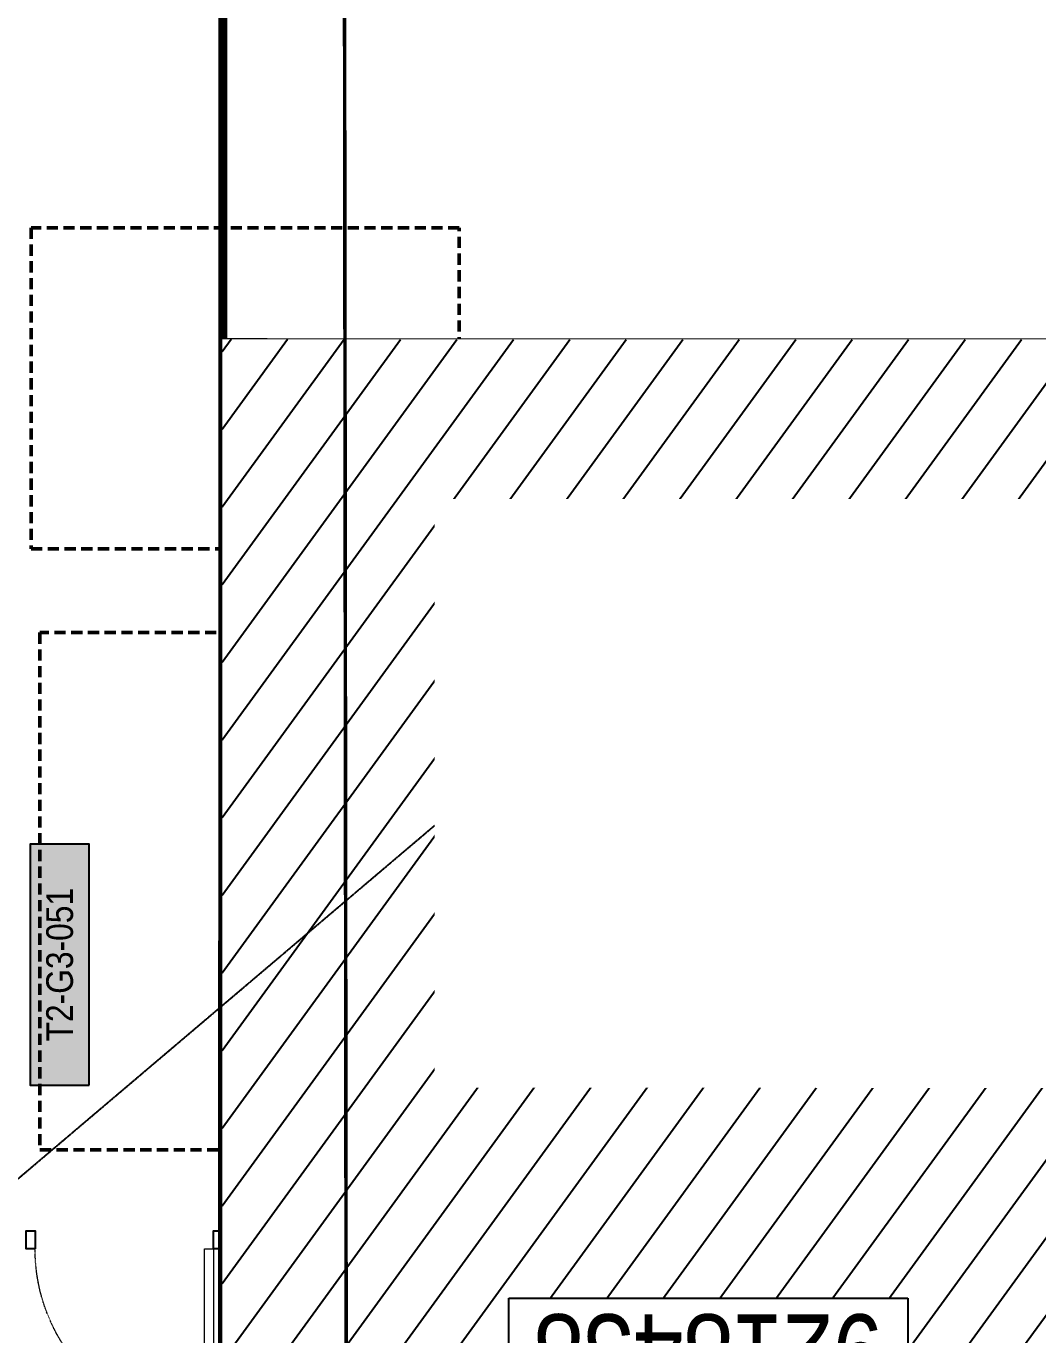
# Model space of a CAD drawing. Header units: centimetres. Extents: x -6122352 to 7132207, y -1694241 to 1947892.
# Drawn here: x 91573 to 97244, y -95548 to -88209 of the extents above; entities that cross this region are included whole.
import ezdxf
from ezdxf.enums import TextEntityAlignment as Align
from ezdxf.xclip import XClip

# ---------------------------------------------------------------- set-up
doc = ezdxf.new("R2010")
doc.units = ezdxf.units.CM
doc.header["$MEASUREMENT"] = 0
doc.header["$XCLIPFRAME"] = 2
for name, pattern in [('23585-XR-AR-END-GROUND FLOOR$0$XR-END-GROUND FLOOR PLAN$0$HIDDEN2', [0.1875, 0.125, -0.0625]), ('DASHED2', [0.375, 0.25, -0.125]), ('XR-AR-END-SETTING OUT PLAN$0$23261-XR-AR-SI-GF$0$HIDDEN', [0.375, 0.25, -0.125]), ('XR-AR-END-SETTING OUT PLAN$0$23585-XR-AR-END-GROUND FLOOR$0$23261-XR-AR-SI-GF$0$HIDDEN', [0.375, 0.25, -0.125]), ('XR-AR-END-SETTING OUT PLAN$0$23585-XR-AR-END-GROUND FLOOR$0$945-4P-1-101-GROUND FLOOR PLAN$0$XR-MIDDLE-GROUND FLOOR PLAN$0$HIDDEN2', [0.1875, 0.125, -0.0625]), ('XR-AR-END-SETTING OUT PLAN$0$23585-XR-AR-END-GROUND FLOOR$0$XR-END-GROUND FLOOR PLAN$0$HIDDEN2', [0.1875, 0.125, -0.0625]), ('XR-AR-END-SETTING OUT PLAN$0$23585-XR-AR-END-GROUND FLOOR$0$XR-END-GROUND FLOOR PLAN$0$xf_6a1$0$DASHED', [0.75, 0.5, -0.25])]:
    doc.linetypes.add(name, pattern=pattern)
for name, color, linetype in [('00-MI-DIM', 7, 'Continuous'), ('23585-XR-AR-BOUNDARY WALLS AND SETBACKS$0$setback', 7, 'XR-AR-END-SETTING OUT PLAN$0$23261-XR-AR-SI-GF$0$HIDDEN'), ('@MI-REF LAYER', 7, 'Continuous'), ('B_TH_4', 7, 'Continuous'), ('PANEL-TAGS', 7, 'Continuous'), ('XR-AR-END-SETTING OUT PLAN$0$23585-XR-AR-END-GROUND FLOOR$0$A-Flor-Strs', 1, 'Continuous')]:
    doc.layers.add(name, color=color, linetype=linetype)
doc.layers.add('08-Compound Wall-3', color=5, linetype='Continuous', lineweight=25, true_color=0x0000ff)
for name, color, linetype, lineweight in [('23585-XR-AR-END-GROUND FLOOR$0$A-LOVR-PLAN', 251, 'Continuous', 9), ('@ Foundations', 4, 'DASHED2', 50), ('A-ANNO-TEXT', 3, 'Continuous', 25), ('XR-AR-END-SETTING OUT PLAN$0$23585-XR-AR-END-GROUND FLOOR$0$A-DOOR-FULL', 1, 'Continuous', 9), ('XR-AR-END-SETTING OUT PLAN$0$23585-XR-AR-END-GROUND FLOOR$0$A-EQUP-KITN-PLAN', 202, 'Continuous', 9), ('XR-AR-END-SETTING OUT PLAN$0$23585-XR-AR-END-GROUND FLOOR$0$A-FLOR-OVHD', 9, 'XR-AR-END-SETTING OUT PLAN$0$23585-XR-AR-END-GROUND FLOOR$0$23261-XR-AR-SI-GF$0$HIDDEN', 15), ('XR-AR-END-SETTING OUT PLAN$0$23585-XR-AR-END-GROUND FLOOR$0$A-GLAZ-SILL', 8, 'Continuous', 5), ('XR-AR-END-SETTING OUT PLAN$0$23585-XR-AR-END-GROUND FLOOR$0$A-GLAZ-WNDO', 232, 'Continuous', 9), ('XR-AR-END-SETTING OUT PLAN$0$23585-XR-AR-END-GROUND FLOOR$0$A-LOVR-PLAN', 111, 'Continuous', 9), ('XR-AR-END-SETTING OUT PLAN$0$23585-XR-AR-END-GROUND FLOOR$0$A-WALL', 7, 'Continuous', 30), ('XR-AR-END-SETTING OUT PLAN$0$23585-XR-AR-END-GROUND FLOOR$0$A-WALL-FNSH', 9, 'Continuous', 5), ('XR-AR-END-SETTING OUT PLAN$0$23585-XR-AR-END-GROUND FLOOR$0$S-COLS', 51, 'Continuous', 40), ('XR-AR-END-SETTING OUT PLAN$0$23585-XR-AR-END-GROUND FLOOR$0$S-COLS-PATT', 8, 'Continuous', 5)]:
    doc.layers.add(name, color=color, linetype=linetype, lineweight=lineweight)
doc.styles.add('PANELTAG_STYLE', font='arial.ttf')
doc.styles.get("Standard").update_dxf_attribs({"font": 'arial.ttf'})
doc.styles.add('Xref group 33-41$0$Overall SOP Plan$0$LAC-609-NG10-1-XREF-GRID-125SC$0$GRID-DIM-NO', font='arial.ttf', dxfattribs={"width": 0.8})
doc.dimstyles.new('LEADER', dxfattribs={"dimtxt": 0.18, "dimasz": 0.25, "dimexe": 0.18, "dimexo": 0.0625, "dimgap": 0.09, "dimtad": 0, "dimtih": 1, "dimtoh": 1, "dimdec": 4, "dimzin": 0, "dimdsep": 46, "dimtxsty": 'Standard', "dimblk": 'DOT', "dimcen": 0.09, "dimadec": 0, "dimazin": 0, "dimtfac": 1, "dimtdec": 4, "dimtofl": 0, "dimtmove": 0, "dimatfit": 3, "dimldrblk": 'DOT', "dimfxl": 1, "dimtolj": 1, "dimtzin": 0, "dimarcsym": 0})

# ---------------------------------------------------------------- blocks, each defined once
blk = doc.blocks.new('23585-XR-AR-BOUNDARY WALLS AND SETBACKS')
at = {"layer": '23585-XR-AR-BOUNDARY WALLS AND SETBACKS$0$setback', "ltscale": 40, "const_width": 0.05}
blk.add_lwpolyline([(496532.0673623674, 2768893.95391039), (496532.1686264705, 2768894.064425312), (496536.2220017799, 2768898.488198366), (496540.2756266847, 2768902.912025546), (496544.3290017809, 2768907.335798366), (496548.382401789, 2768911.759598364), (496552.4358017773, 2768916.183398364), (496556.5893923498, 2768920.716433185), (496542.2115776765, 2768933.889312271), (496538.0586421989, 2768929.356943275), (496534.0052491076, 2768924.933150815), (496529.9518491079, 2768920.509350816), (496525.8982013824, 2768916.085698731), (496521.844849108, 2768911.661950815), (496517.6903034673, 2768907.127653947), (496532.0673623674, 2768893.95391039)], dxfattribs=at)
blk = doc.blocks.new('A$C9d9485f6')
at = {"layer": 'A-ANNO-TEXT', "rotation": 312.4881850805905}
blk.add_blockref('23585-XR-AR-BOUNDARY WALLS AND SETBACKS', (-2377088.534775567, -1504219.252137818), dxfattribs=at)
blk = doc.blocks.new('*U35')
for points in [[(91, -5.684341886080801e-14), (41, -5.684341886080801e-14), (41, 1021), (91, 1021)], [(0, 0), (38, -5.684341886080801e-14), (38, -50), (50, -50), (50, -249.999999999997), (0, -249.999999999997)], [(1100, 2.842170943040401e-14), (1062, -2.842170943040401e-14), (1062, -49.99999999999997), (1050, -49.99999999999997), (1050, -249.999999999997), (1100, -249.999999999997)]]:
    blk.add_lwpolyline(points, close=True)
at = {"color": 8, "linetype": 'XR-AR-END-SETTING OUT PLAN$0$23585-XR-AR-END-GROUND FLOOR$0$XR-END-GROUND FLOOR PLAN$0$HIDDEN2'}
blk.add_arc((41, -5.684341886080801e-14), 1021, 1.594950045944486e-15, 90, dxfattribs=at)
at = {"layer": 'XR-AR-END-SETTING OUT PLAN$0$23585-XR-AR-END-GROUND FLOOR$0$A-GLAZ-SILL', "linetype": 'XR-AR-END-SETTING OUT PLAN$0$23585-XR-AR-END-GROUND FLOOR$0$945-4P-1-101-GROUND FLOOR PLAN$0$XR-MIDDLE-GROUND FLOOR PLAN$0$HIDDEN2', "ltscale": 3}
blk.add_lwpolyline([(0, 0), (1100, 0), (1100, -249.999999999997), (0, -249.999999999997)], close=True, dxfattribs=at)
blk = doc.blocks.new('*U37')
for points in [[(91, -5.684341886080801e-14), (41, -5.684341886080801e-14), (41, 1021), (91, 1021)], [(0, 0), (38, -5.684341886080801e-14), (38, -50), (50, -50), (50, -109.9999999801787), (0, -109.9999999801787)], [(1100, 2.842170943040401e-14), (1062, -2.842170943040401e-14), (1062, -49.99999999999997), (1050, -49.99999999999997), (1050, -109.9999999801786), (1100, -109.9999999801786)]]:
    blk.add_lwpolyline(points, close=True)
at = {"color": 8, "linetype": 'XR-AR-END-SETTING OUT PLAN$0$23585-XR-AR-END-GROUND FLOOR$0$XR-END-GROUND FLOOR PLAN$0$HIDDEN2'}
blk.add_arc((41, -5.684341886080801e-14), 1021, 1.594950045944486e-15, 90, dxfattribs=at)
at = {"layer": 'XR-AR-END-SETTING OUT PLAN$0$23585-XR-AR-END-GROUND FLOOR$0$A-GLAZ-SILL', "linetype": 'XR-AR-END-SETTING OUT PLAN$0$23585-XR-AR-END-GROUND FLOOR$0$945-4P-1-101-GROUND FLOOR PLAN$0$XR-MIDDLE-GROUND FLOOR PLAN$0$HIDDEN2', "ltscale": 3}
blk.add_lwpolyline([(0, 0), (1100, 0), (1100, -109.9999999801786), (0, -109.9999999801786)], close=True, dxfattribs=at)
blk = doc.blocks.new('*U129')
for points in [[(91, -5.684341886080801e-14), (41, -5.684341886080801e-14), (41, 1021), (91, 1021)], [(0, 0), (38, -5.684341886080801e-14), (38, -50), (50, -50), (50, -122.2222222027232), (0, -122.2222222027232)], [(1100, 2.842170943040401e-14), (1062, -2.842170943040401e-14), (1062, -49.99999999999997), (1050, -49.99999999999997), (1050, -122.2222222027231), (1100, -122.2222222027231)]]:
    blk.add_lwpolyline(points, close=True)
at = {"color": 8, "linetype": 'XR-AR-END-SETTING OUT PLAN$0$23585-XR-AR-END-GROUND FLOOR$0$XR-END-GROUND FLOOR PLAN$0$HIDDEN2'}
blk.add_arc((41, -5.684341886080801e-14), 1021, 1.594950045944486e-15, 90, dxfattribs=at)
at = {"layer": 'XR-AR-END-SETTING OUT PLAN$0$23585-XR-AR-END-GROUND FLOOR$0$A-GLAZ-SILL', "linetype": 'XR-AR-END-SETTING OUT PLAN$0$23585-XR-AR-END-GROUND FLOOR$0$945-4P-1-101-GROUND FLOOR PLAN$0$XR-MIDDLE-GROUND FLOOR PLAN$0$HIDDEN2', "ltscale": 3}
blk.add_lwpolyline([(0, 0), (1100, 0), (1100, -122.2222222027231), (0, -122.2222222027231)], close=True, dxfattribs=at)
blk = doc.blocks.new('XR-AR-END-SETTING OUT PLAN$0$23585-XR-AR-END-GROUND FLOOR$0$XR-END-GROUND FLOOR PLAN$0$A$C45491A9B')
blk.add_lwpolyline([(-50, 0), (0, 0), (0, 1000), (-50, 1000)], close=True)
at = {"color": 8, "linetype": 'XR-AR-END-SETTING OUT PLAN$0$23585-XR-AR-END-GROUND FLOOR$0$XR-END-GROUND FLOOR PLAN$0$HIDDEN2'}
blk.add_arc((0, -4.547473508864641e-13), 1000, 90, 180, dxfattribs=at)
blk = doc.blocks.new('XR-AR-END-SETTING OUT PLAN$0$23585-XR-AR-END-GROUND FLOOR$0$A$C75a8815d')
at = {"layer": 'XR-AR-END-SETTING OUT PLAN$0$23585-XR-AR-END-GROUND FLOOR$0$S-COLS', "color": 252, "lineweight": 30}
for points in [[(-0.02841067314147949, 3499.999932765961), (-0.02841019630432129, 2699.999933242798), (249.9715893268585, 2699.999932765961), (249.9715902805328, 3499.999933004379)], [(3.814697265625e-06, 0.001664876937866211), (3.814697265625e-06, 550.001665353775), (250.0000038146973, 550.0016646385193), (250.0000038146973, 0.001665115356445312)]]:
    blk.add_lwpolyline(points, close=True, dxfattribs=at)
blk = doc.blocks.new('23585-XR-AR-END-GROUND FLOOR$0$XR-END-GROUND FLOOR PLAN$0$A$C45491A9B')
blk.add_lwpolyline([(-50, 0), (0, 0), (0, 1000), (-50, 1000)], close=True)
at = {"color": 8, "linetype": '23585-XR-AR-END-GROUND FLOOR$0$XR-END-GROUND FLOOR PLAN$0$HIDDEN2'}
blk.add_arc((0, -4.547473508864641e-13), 1000, 90, 180, dxfattribs=at)
blk = doc.blocks.new('XR-AR-END-SETTING OUT PLAN')
at = {"layer": '08-Compound Wall-3'}
for points in [[(1950.044146533911, 10600.00060864944), (1900.044146533911, 10600.00060864944), (1900.044145320485, 10500.00060864944), (1950.044146842208, 10500.00060864944)], [(3000.044145816123, 10600.00056898237), (2950.044145816123, 10600.00056898237), (2950.044144602697, 10500.00056898237), (3000.04414612442, 10500.00056898237)]]:
    blk.add_lwpolyline(points, close=True, dxfattribs=at)
at = {"layer": 'XR-AR-END-SETTING OUT PLAN$0$23585-XR-AR-END-GROUND FLOOR$0$A-EQUP-KITN-PLAN', "color": 8, "linetype": 'XR-AR-END-SETTING OUT PLAN$0$23585-XR-AR-END-GROUND FLOOR$0$XR-END-GROUND FLOOR PLAN$0$xf_6a1$0$DASHED'}
blk.add_line((5650.107175782323, 10900.00331449509), (3850.106041803956, 10900.00036239624), dxfattribs=at)
at = {"layer": 'XR-AR-END-SETTING OUT PLAN$0$23585-XR-AR-END-GROUND FLOOR$0$A-FLOR-OVHD', "color": 8, "ltscale": 5}
for p, q in [((3250.106041446328, 11000.02068042755), (3750.106041744351, 10499.99855422974)), ((3750.106041803956, 10999.99855422974), (3250.106041803956, 10499.99855327606)), ((4150.149359419942, 9210.30683708191), (3250.158987239003, 9610.350899219513)), ((3250.158987298608, 9210.306836605072), (4150.149360194802, 9610.350899219513))]:
    blk.add_line(p, q, dxfattribs=at)
at = {"layer": 'XR-AR-END-SETTING OUT PLAN$0$23585-XR-AR-END-GROUND FLOOR$0$A-FLOR-OVHD', "color": 8}
blk.add_line((3200.106140449643, 10249.99855422974), (3200.106631532311, 8999.99834060669), dxfattribs=at)
at = {"layer": 'XR-AR-END-SETTING OUT PLAN$0$23585-XR-AR-END-GROUND FLOOR$0$A-FLOR-OVHD', "color": 8, "ltscale": 5}
blk.add_lwpolyline([(3250.158987298608, 9210.306836605072), (4150.149359419942, 9210.30683708191), (4150.149360194802, 9610.350899219513), (3250.158987239003, 9610.350899219513)], close=True, dxfattribs=at)
at = {"layer": 'XR-AR-END-SETTING OUT PLAN$0$23585-XR-AR-END-GROUND FLOOR$0$A-Flor-Strs', "color": 8}
for p, q in [((3000.102111771703, 10249.9985537529), (3000.102079167962, 8999.993498325348)), ((3300.102112427354, 10249.99855422974), (3300.102079108357, 8999.99349784851)), ((3300.102093592286, 9549.99603509903), (3171.357380345464, 9681.451865673065)), ((3000.102095738053, 9549.996026039124), (3300.102093592286, 9549.99603509903)), ((3300.102093592286, 9549.99603509903), (3171.35738016665, 9418.540202617645))]:
    blk.add_line(p, q, dxfattribs=at)
at = {"layer": 'XR-AR-END-SETTING OUT PLAN$0$23585-XR-AR-END-GROUND FLOOR$0$A-GLAZ-SILL', "color": 8}
blk.add_line((3250.100986972451, 6049.997144699097), (3250.10133947432, 8199.998291492462), dxfattribs=at)
at = {"layer": 'XR-AR-END-SETTING OUT PLAN$0$23585-XR-AR-END-GROUND FLOOR$0$A-GLAZ-WNDO', "color": 8}
for p, q in [((3000.101339235902, 8199.998291015625), (3000.101339116693, 8149.998291015625)), ((3150.101339295506, 8149.998290538788), (3000.101339116693, 8149.998291015625)), ((3150.100986912847, 6099.997143745422), (3150.101339116693, 8199.998291015625)), ((3150.101339116693, 8199.998291015625), (3150.101339295506, 8149.998290538788)), ((3000.101213410497, 7447.998108863831), (3000.101213350892, 7497.998109340668)), ((3000.101213350892, 7497.998109340668), (3150.101213827729, 7497.998108386993)), ((3150.101213827729, 7497.998108386993), (3150.101213887334, 7447.998108863831)), ((3150.101213887334, 7447.998108863831), (3000.101213410497, 7447.998108863831)), ((3000.100987270474, 6746.998107910156), (3000.100986436009, 6796.998108863831)), ((3000.100986436009, 6796.998108863831), (3150.100987270474, 6796.998108863831)), ((3150.100987270474, 6796.998108863831), (3150.100986376405, 6746.998108863831)), ((3150.100986376405, 6746.998108863831), (3000.100987270474, 6746.998107910156)), ((3000.100986972451, 6049.997144699097), (3000.100986972451, 6099.997144699097)), ((3000.100986972451, 6099.997144699097), (3150.100986912847, 6099.997143745422)), ((3150.100986912847, 6099.997143745422), (3150.100987151265, 6049.997144699097)), ((3000.100986972451, 6049.997144699097), (3250.100986972451, 6049.997144699097))]:
    blk.add_line(p, q, dxfattribs=at)
for points in [[(3000.101213350892, 7497.998109340668), (3000.101339116693, 8149.998291015625)], [(3250.122793927789, 8199.997313976288), (3000.101339235902, 8199.998291015625)], [(3050.101339116693, 8149.998291015625), (3050.101213350892, 7497.998108863831)], [(3000.100986972451, 6099.997144699097), (3000.101213410497, 7447.998108863831)], [(3050.101213291287, 7447.998109340668), (3050.100986912847, 6796.998107910156)], [(3050.100986853242, 6746.998108386993), (3050.1009863168, 6099.997145175934)]]:
    blk.add_lwpolyline(points, dxfattribs=at)
at = {"layer": 'XR-AR-END-SETTING OUT PLAN$0$23585-XR-AR-END-GROUND FLOOR$0$A-LOVR-PLAN', "color": 8}
blk.add_lwpolyline([(1900.100967183709, 10600.00063562393), (1900.100967362523, 10500.00063371658)], dxfattribs=at)
for points in [[(1950.100967422128, 10600.00060844421), (1900.100967302918, 10600.00060892105), (1900.100966289639, 10500.00060892105), (1950.100967779756, 10500.00060939789)], [(3000.100967124104, 10600.00057029724), (2950.10096617043, 10600.0005698204), (2950.100965276361, 10500.00057029724), (3000.100966647267, 10500.0005698204)]]:
    blk.add_lwpolyline(points, close=True, dxfattribs=at)
at = {"layer": 'XR-AR-END-SETTING OUT PLAN$0$23585-XR-AR-END-GROUND FLOOR$0$A-WALL', "color": 8}
for points in [[(9250.102083459496, 6650.001490592957), (9050.100989297032, 6650.001235485077), (9050.10098965466, 8750.000639915466), (6850.11106570065, 8750.002635478973), (6850.111066058278, 8700.0026679039), (6750.111065879464, 8700.002668380737), (6750.111065879464, 8750.000871658325), (6650.111065939069, 8750.000871658325), (6650.111065283418, 8850.002022743225), (6950.111065164208, 8850.002250671387), (6950.111065879464, 8899.99970960617), (7050.111065879464, 8899.99970817566), (7050.11106570065, 8850.002797603607), (9050.099628582597, 8850.000640392303), (9050.10098899901, 10349.9981546402), (7050.11106581986, 10349.99975156784), (7050.111065998673, 9799.999710083008), (6950.11106570065, 9799.999708652496), (6950.112433806062, 10550.00580835342), (7050.108891561627, 10550.00580835342), (7050.104876235127, 10449.99988079071), (9050.099116638303, 10449.9981546402), (9049.948119357228, 19523.36598014832), (9249.950268521905, 19523.36597967148)], [(5650.105998054147, 10500.00084495544), (5750.106065586209, 10500.00084400177), (5750.107102289796, 11300.00188541412), (5650.107101693749, 11300.00188589096)], [(4790.1072358042, 8749.999267578125), (3250.101112738252, 8749.997854709625), (3250.123472645879, 8199.998291492462), (3000.123275354505, 8199.998291015625), (3000.100934281945, 8999.998242855072), (4540.107388034463, 8999.998847484589), (4540.107358470559, 9049.998554706573), (4790.107358232141, 9049.99855518341)], [(5650.11106570065, 8750.000054359436), (4790.107256367803, 8749.999291419983), (4790.107256188989, 8850.000108718872), (5650.111065641046, 8850.001082897186)], [(3250.12934859097, 5750.006791114807), (3250.100409820676, 5750.006854534149), (3250.100986972451, 6049.997144699097), (3000.129348531365, 6049.997144699097), (3000.129348650575, 5499.999974727631), (3250.129348769784, 5500.006791591644)], [(3250.129348710179, 5499.998108386993), (7760.105232134461, 5500.00174665451), (7760.105232253671, 5750.00045633316), (3250.129348531365, 5749.997789859772)]]:
    blk.add_lwpolyline(points, close=True, dxfattribs=at)
for points in [[(3850.106042101979, 10500.01968860626), (5750.107330158353, 10500.00084400177), (5750.107415214181, 10250.00188541412), (4790.107357934117, 10249.9985537529), (4790.107358291745, 10149.99855566025), (4540.107357993722, 10149.99855566025), (4540.10735835135, 10249.9985537529), (3000.102095916867, 10249.99855327606), (3000.102079048753, 11999.99910259247), (3250.104392960668, 11999.99910163879), (3250.104392841458, 11100.02067995071), (3850.106042161584, 11100.02068090439), (3850.10604198277, 10499.99947547913)], [(3750.106041803956, 10700.02068090439), (3750.106041803956, 10999.99855422974), (3450.106041863561, 11000.02068042755), (3250.106041446328, 11000.02068042755), (3250.106041803956, 10499.99855327606), (3750.106041744351, 10499.99855422974), (3750.106041803956, 10700.02068090439)], [(7050.107981041074, 10449.99988079071), (7050.11106581986, 10349.99975156784)], [(6750.111065879464, 7650.002737045288), (6750.111066058278, 7800.0026679039), (6850.11106570065, 7800.002666950226), (6850.11106581986, 7750.002600669861), (7450.102789118886, 7750.002596378326), (7450.109474554658, 5750.002065181732), (7350.099751725793, 5750.002155780792), (7350.098205640912, 7650.002731323242), (6750.098205819726, 7650.002736091614)]]:
    blk.add_lwpolyline(points, dxfattribs=at)
at = {"layer": 'XR-AR-END-SETTING OUT PLAN$0$23585-XR-AR-END-GROUND FLOOR$0$A-WALL-FNSH', "color": 8}
for p, q in [((6870.111065760255, 8700.0026679039), (6850.111066058278, 8700.0026679039)), ((9030.101671114564, 8730.002635002136), (6870.111066117883, 8730.002635478973)), ((6870.111066117883, 8730.002635478973), (6870.111065760255, 8700.0026679039))]:
    blk.add_line(p, q, dxfattribs=at)
for points in [[(6981.517476037145, 9799.999709129333), (7070.111065760255, 9799.999709129333), (7070.111065641046, 10329.99975156784), (9030.101697996259, 10329.99975156784), (9030.103048160672, 8870.000639915466), (7070.11106581986, 8870.000638961792), (7070.111065879464, 8899.999708652496), (7050.110617592931, 8899.999709129333)], [(6850.11106570065, 7800.002666950226), (6870.111065641046, 7800.002668380737), (6870.111066237092, 7770.002596378326), (7470.109485939145, 7770.002596378326), (7470.10947497189, 5770.000277042389), (7780.105232134461, 5770.001747131348), (7780.105232253671, 5650.000813484192)]]:
    blk.add_lwpolyline(points, dxfattribs=at)
at = {"layer": '23585-XR-AR-END-GROUND FLOOR$0$A-LOVR-PLAN'}
blk.add_blockref('23585-XR-AR-END-GROUND FLOOR$0$XR-END-GROUND FLOOR PLAN$0$A$C45491A9B', (2950.044147029549, 10600.00058481902), dxfattribs=at)
at = {"layer": 'XR-AR-END-SETTING OUT PLAN$0$23585-XR-AR-END-GROUND FLOOR$0$A-DOOR-FULL', "color": 8}
for name, p, xscale, yscale, zscale, rotation in [('*U129', (7050.108891561627, 10550.00580835342), -0.8181818181818169, 0.8181818181818169, 0.8181818181818167, 270), ('*U129', (7050.111065879464, 8899.99970817566), -0.8181818181818169, 0.8181818181818169, 0.8181818181818167, 270), ('*U37', (6650.111066237092, 8750.001082897186), 0.9090909090912127, 0.9090909090912127, 0.9090909090912127, 179.9999999999999), ('*U129', (6850.111066058278, 8700.0026679039), 0.8181818181818152, 0.8181818181818152, 0.8181818181818152, 270)]:
    blk.add_blockref(name, p, dxfattribs=dict(at, xscale=xscale, yscale=yscale, zscale=zscale, rotation=rotation))
at = {"layer": 'XR-AR-END-SETTING OUT PLAN$0$23585-XR-AR-END-GROUND FLOOR$0$A-DOOR-FULL', "color": 8, "xscale": -1, "rotation": 270}
blk.add_blockref('*U35', (4790.107358232141, 9049.99855518341), dxfattribs=at)
at = {"layer": 'XR-AR-END-SETTING OUT PLAN$0$23585-XR-AR-END-GROUND FLOOR$0$A-LOVR-PLAN', "color": 8}
blk.add_blockref('XR-AR-END-SETTING OUT PLAN$0$23585-XR-AR-END-GROUND FLOOR$0$XR-END-GROUND FLOOR PLAN$0$A$C45491A9B', (2950.100967720151, 10600.00058603287), dxfattribs=at)
at = {"layer": 'XR-AR-END-SETTING OUT PLAN$0$23585-XR-AR-END-GROUND FLOOR$0$S-COLS-PATT', "color": 8}
blk.add_blockref('XR-AR-END-SETTING OUT PLAN$0$23585-XR-AR-END-GROUND FLOOR$0$A$C75a8815d', (3000.129344239831, 5499.998310089111), dxfattribs=at)
blk = doc.blocks.new('END UNIT')
at = {"xscale": 0.001, "yscale": 0.001, "zscale": 0.001}
blk.add_blockref('XR-AR-END-SETTING OUT PLAN', (-9.150201729830158, 0), dxfattribs=at)
blk = doc.blocks.new('TH_4')
at = {"xscale": -1}
blk.add_blockref('END UNIT', (495826.3053798428, 2769130.514097063), dxfattribs=at)
blk = doc.blocks.new('A$C780da55d')
at = {"layer": 'B_TH_4', "xscale": 1.000039159572381, "yscale": 1.000039159572381, "zscale": 1.000039159572381}
blk.add_blockref('TH_4', (-495814.0704651335, -2769239.302089663), dxfattribs=at)
blk = doc.blocks.new('23585-XR-AR-MALDIVE-2$0$TH_4')
blk.add_blockref('A$C780da55d', (495794.655359471, 2769130.864096801))
at = {"layer": '@ Foundations', "linetype": 'DASHED2', "ltscale": 0.25}
for points in [[(495831.1802024774, 2769137.659569025), (495833.4802024774, 2769137.659569025), (495833.4802024774, 2769140.559569024), (495831.1802024774, 2769140.559569024)], [(495833.5302024774, 2769135.389569025), (495833.5302024774, 2769137.189569024), (495831.1302024774, 2769137.189569024), (495831.1302024774, 2769135.389569025)]]:
    blk.add_lwpolyline(points, close=True, dxfattribs=at)
blk = doc.blocks.new('_Dot')
at = {"color": 0, "linetype": 'ByBlock', "lineweight": -2}
blk.add_line((-0.5, 0), (-1, 0), dxfattribs=at)
at = {"color": 0, "linetype": 'ByBlock', "const_width": 0.5}
blk.add_lwpolyline([(-0.25, 0, 1), (0.25, 0, 1)], format="xyb", close=True, dxfattribs=at)
blk = doc.blocks.new('PANELTAG')
at = {"layer": 'PANEL-TAGS', "color": 1}
blk.add_lwpolyline([(-13.49999999999989, -3.300000000000182), (13.50000000000011, -3.300000000000182), (13.50000000000011, 3.299999999999727), (-13.49999999999989, 3.299999999999727)], close=True, dxfattribs=at)
at = {"layer": 'PANEL-TAGS', "color": 40, "true_color": 0xffd700}
blk.add_solid([(-13.49999999999989, -3.300000000000182), (13.50000000000011, -3.300000000000182), (-13.49999999999989, 3.299999999999727), (13.50000000000011, 3.299999999999727)], dxfattribs=at)
at = {"layer": 'PANEL-TAGS', "color": 5, "style": 'PANELTAG_STYLE', "width": 0.85}
blk.add_attdef('TAGNO', text='', height=3, dxfattribs=at).set_placement((1.13686837721616e-13, -4.547473508864641e-13), align=Align.MIDDLE)
blk = doc.blocks.new('M3 REF WITH TABLES')
at = {"color": 1, "const_width": 0.01999999999999999}
blk.add_lwpolyline([(57.20067118969746, 62.37373535102233), (62.30738789052702, 62.65021186042577), (72.09442844771547, 53.70689465757459), (72.34833414893365, 53.9801707486622), (72.09442844771547, 53.70689465757459), (74.45312023937004, 51.5195779344067), (74.79307378083467, 46.24843301204965)], dxfattribs=at)

msp = doc.modelspace()

# ---------------------------------------------------------------- block references
at = {"layer": '@MI-REF LAYER', "xscale": 1000, "yscale": 1000, "zscale": 1000}
msp.add_blockref('A$C9d9485f6', (-23958.95045533385, 48155.57226163784), dxfattribs=at)

# ---------------------------------------------------------------- next in the draw order: block references
at = {"layer": '@MI-REF LAYER'}
ref = msp.add_blockref('23585-XR-AR-MALDIVE-2$0$TH_4', (496417964.9591807, 2768957759.234045), dxfattribs=dict(at, xscale=1000, yscale=1000, zscale=1000, rotation=179.9898026793493))
XClip(ref).set_block_clipping_path([(495835.3952632253, 2769130.5143983634), (495835.3955449336, 2769154.454259045), (495832.31072781887, 2769154.454277743), (495826.31069717463, 2769154.4542400045), (495820.3105747942, 2769154.45435022), (495814.30548654683, 2769154.454312696), (495808.3105498841, 2769154.4542752365), (495802.31054505054, 2769154.4543360225), (495793.35712816194, 2769154.454291232), (495793.3583734059, 2769130.514380163)])

# ---------------------------------------------------------------- next in the draw order: linework, layer by layer
at = {"layer": '@MI-REF LAYER', "const_width": 5.000000000000002}
msp.add_lwpolyline([(92675.4538232604, -89964.51177521618), (92671.27349824559, -104238.3423609368), (98921.51899553371, -104239.4547581458), (98921.43785492248, -103938.8251073431), (122722.8712224877, -103943.0612112809), (122722.6830709629, -104243.6908133628), (128972.9285688721, -104244.8032133181), (128976.4423090391, -89970.86702887056), (92675.4538232604, -89964.51177521618)], close=True, dxfattribs=at)

# ---------------------------------------------------------------- next in the draw order: block references
at = {"layer": 'PANEL-TAGS'}
ref = msp.add_blockref('PANELTAG', (91760.21361036086, -93471.81970481388), dxfattribs=dict(at, xscale=50.00000000000001, yscale=50.00000000000001, zscale=50.00000000000001, rotation=90.00000000000001))
ref.add_attrib('TAGNO', 'T2-G3-051', dxfattribs={"color": 5, "height": 150, "rotation": 90, "style": 'PANELTAG_STYLE', "width": 0.8499999999999999}).set_placement((91760.21361036086, -93471.81970481388), align=Align.MIDDLE_CENTER)

# ---------------------------------------------------------------- next in the draw order: wipeouts: each hides what was drawn before it
msp.add_wipeout([(128972.78564538565, -89970.97193029997), (92671.79725608348, -89964.10626118808), (92671.27349813687, -104238.34236081815), (98921.51899559154, -104239.45475805369), (98921.43785482732, -103938.82510741167), (122722.87122257455, -103943.06121123041), (122722.68307110868, -104243.69081319368), (128972.92857313139, -104244.77546120252)]).dxf.layer = '@MI-REF LAYER'

# ---------------------------------------------------------------- next in the draw order: hatches: boundary and pattern name
at = {"layer": '@MI-REF LAYER'}
h = msp.add_hatch(dxfattribs=at)
h.set_pattern_fill('ANSI31', color=256, scale=1999.999998458916, angle=6.722712845868625)
h.set_pattern_definition([(51.72271284586864, (-2377388365.755942, -1504087993.217153), (-196.2554993275065, 154.8669715833345), [])])
h.paths.add_polyline_path([(122722.8712224877, -103943.0612112809), (122722.6830714242, -104243.690813177), (128972.9285688721, -104244.8032133181), (128972.7856444257, -89970.97758180392), (92671.79715864702, -89964.62232814953), (92669.09752416589, -104238.4531772758), (98917.7768105872, -104239.5814400986), (98902.33546063656, -103927.5114286937)])

# ---------------------------------------------------------------- next in the draw order: linework, layer by layer
at = {"layer": '@MI-REF LAYER', "color": 1, "const_width": 20}
msp.add_lwpolyline([(89704.51714183255, -84499.81487833228), (93357.67334171281, -88078.8433082361), (93373.28718370131, -101336.6274996764), (93746.30312338374, -101339.2800105728), (93373.28718370131, -101336.6274996764), (93353.47972594302, -104553.3632799489), (89696.07428644488, -108364.3897366892)], dxfattribs=at)

# ---------------------------------------------------------------- next in the draw order: leaders
at = {"linetype": 'DASHED2'}
msp.add_leader([(91156.73902633878, -94986.74239225869, 157.461039985285), (93865.56255770064, -92688.57437859895, 157.461039985285)], dimstyle='LEADER', dxfattribs=at)

# ---------------------------------------------------------------- next in the draw order: texts
at = {"layer": '00-MI-DIM', "color": 7, "insert": (96424.73625547653, -96512.56551590396, -157.461039985285), "char_height": 450.0000000000002, "width": 2056.8768805703, "attachment_point": 1, "rotation": 179.9888605494505, "line_spacing_factor": 0.8394388776454546, "style": 'Xref group 33-41$0$Overall SOP Plan$0$LAC-609-NG10-1-XREF-GRID-125SC$0$GRID-DIM-NO', "bg_fill": 19, "box_fill_scale": 1.2, "bg_fill_color": 256, "bg_fill_transparency": 0}
msp.add_mtext('\\pxqc;MA0320 9218438', dxfattribs=at)

# ---------------------------------------------------------------- next in the draw order: wipeouts: each hides what was drawn before it
at = {"color": 10}
msp.add_wipeout([(101048.6847362456, -90861.78170836571), (93862.96108220889, -90860.54771555208), (93862.39410571942, -94162.1365860398), (101048.11776014976, -94163.37057765777), (101048.68473589252, -90861.78170866965)], dxfattribs=at).dxf.layer = '@MI-REF LAYER'

# ---------------------------------------------------------------- next in the draw order: block references
at = {"layer": '@MI-REF LAYER', "xscale": 1000, "yscale": 1000, "zscale": 1000, "rotation": 312.4882889992022}
msp.add_blockref('M3 REF WITH TABLES', (5073.57098191743, -84448.84299303715), dxfattribs=at)

doc.saveas('drawing.dxf')
